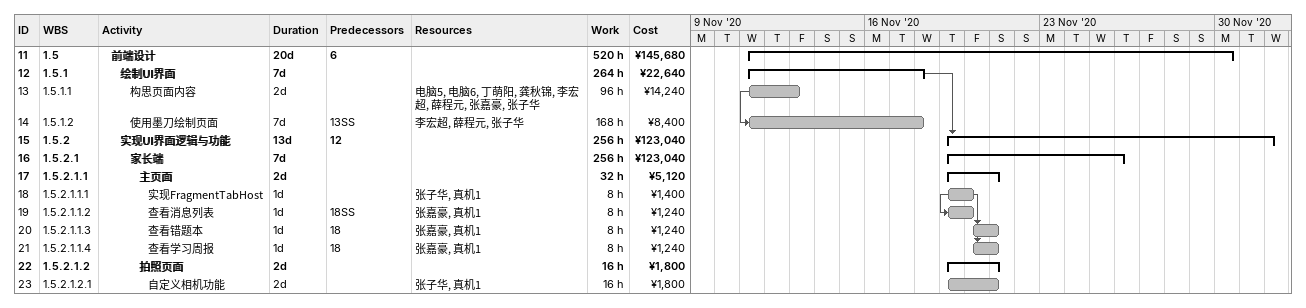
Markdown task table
| ID | WBS | Task | Duration | Start | Finish | Predecessors | Resources | Work (h) | Cost (¥) |
|---|---|---|---|---|---|---|---|---|---|
| 11 | 1.5 | **前端设计** | 20d | 2020-11-11 | 2020-11-30 | 6 |  | 520 | 145680 |
| 12 | 1.5.1 | **绘制UI界面** | 7d | 2020-11-11 | 2020-11-18 |  |  | 264 | 22640 |
| 13 | 1.5.1.1 | 构思页面内容 | 2d | 2020-11-11 | 2020-11-13 |  | 电脑5, 电脑6, 丁萌阳, 龚秋锦, 李宏超, 薛程元, 张嘉豪, 张子华 | 96 | 14240 |
| 14 | 1.5.1.2 | 使用墨刀绘制页面 | 7d | 2020-11-11 | 2020-11-18 | 13SS | 李宏超, 薛程元, 张子华 | 168 | 8400 |
| 15 | 1.5.2 | **实现UI界面逻辑与功能** | 13d | 2020-11-19 | 2020-12-02 | 12 |  | 256 | 123040 |
| 16 | 1.5.2.1 | **家长端** | 7d | 2020-11-19 | 2020-11-26 |  |  | 256 | 123040 |
| 17 | 1.5.2.1.1 | **主页面** | 2d | 2020-11-19 | 2020-11-21 |  |  | 32 | 5120 |
| 18 | 1.5.2.1.1.1 | 实现FragmentTabHost | 1d | 2020-11-19 | 2020-11-20 |  | 张子华, 真机1 | 8 | 1400 |
| 19 | 1.5.2.1.1.2 | 查看消息列表 | 1d | 2020-11-19 | 2020-11-20 | 18SS | 张嘉豪, 真机1 | 8 | 1240 |
| 20 | 1.5.2.1.1.3 | 查看错题本 | 1d | 2020-11-20 | 2020-11-21 | 18 | 张嘉豪, 真机1 | 8 | 1240 |
| 21 | 1.5.2.1.1.4 | 查看学习周报 | 1d | 2020-11-20 | 2020-11-21 | 18 | 张嘉豪, 真机1 | 8 | 1240 |
| 22 | 1.5.2.1.2 | **拍照页面** | 2d | 2020-11-19 | 2020-11-21 |  |  | 16 | 1800 |
| 23 | 1.5.2.1.2.1 | 自定义相机功能 | 2d | 2020-11-19 | 2020-11-21 |  | 张子华, 真机1 | 16 | 1800 |
